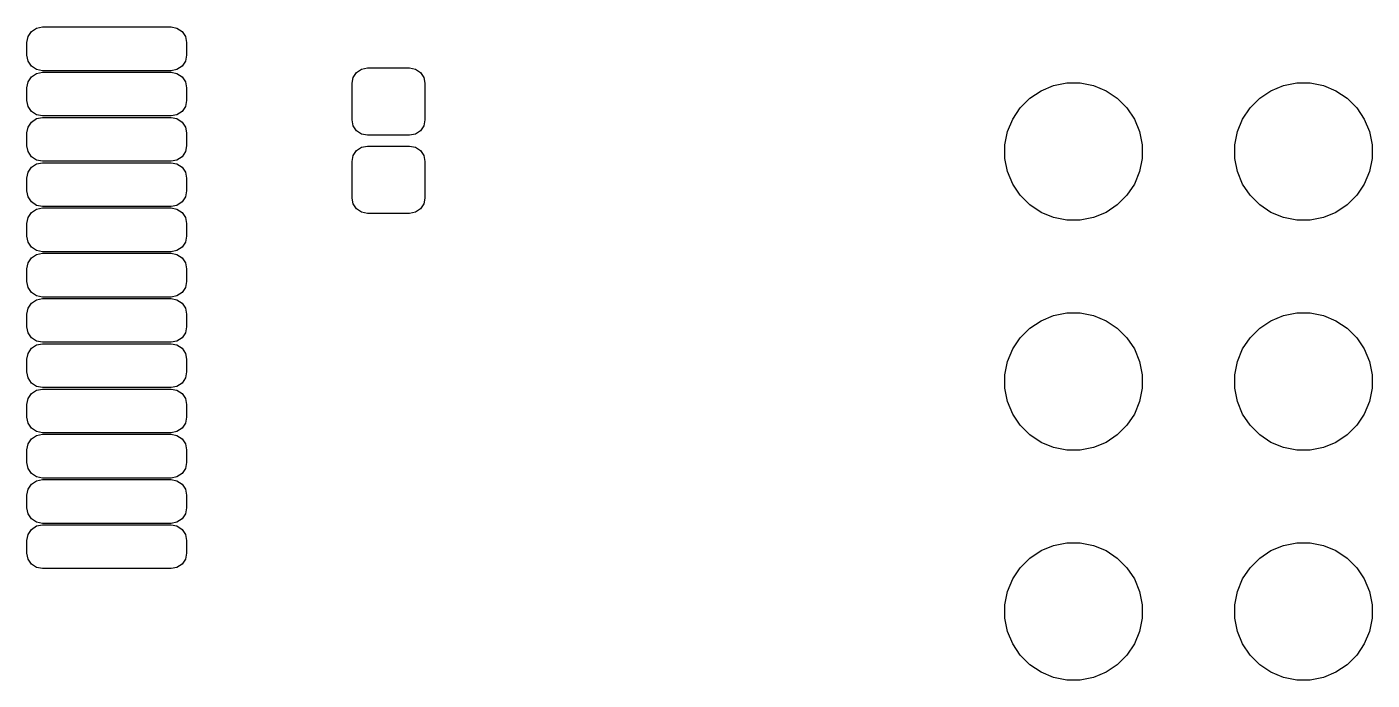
# Model space of a CAD drawing. Header units: inches. Extents: x 2.95 to 6.15, y -3.5 to -1.73.
# Drawn here: x 4.505 to 5.09, y -3.168 to -2.884 of the extents above; entities that cross this region are included whole.
import ezdxf

# ---------------------------------------------------------------- set-up
doc = ezdxf.new("R2010")
doc.units = ezdxf.units.IN
doc.header["$MEASUREMENT"] = 0
doc.layers.add('F.Mask', color=201, linetype='CONTINUOUS', true_color=0xd864ff)

msp = doc.modelspace()

# ---------------------------------------------------------------- linework, layer by layer
at = {"layer": 'F.Mask', "linetype": 'CONTINUOUS'}
for p, q in [((4.50742, -2.88557), (4.50961, -2.8841)), ((4.50961, -2.8841), (4.5122, -2.88358)), ((4.5122, -2.88358), (4.56811, -2.88358)), ((4.56811, -2.88358), (4.5707, -2.8841)), ((4.5707, -2.8841), (4.5729, -2.88557)), ((4.50543, -2.89035), (4.50595, -2.88776)), ((4.50595, -2.88776), (4.50742, -2.88557)), ((4.5729, -2.88557), (4.57437, -2.88776)), ((4.57437, -2.88776), (4.57488, -2.89035)), ((4.50543, -2.89587), (4.50543, -2.89035)), ((4.50595, -2.89846), (4.50543, -2.89587)), ((4.57488, -2.89587), (4.57437, -2.89846)), ((4.57488, -2.89035), (4.57488, -2.89587)), ((4.50742, -2.90065), (4.50595, -2.89846)), ((4.50961, -2.90212), (4.50742, -2.90065)), ((4.5729, -2.90065), (4.5707, -2.90212)), ((4.57437, -2.89846), (4.5729, -2.90065)), ((4.65097, -2.90193), (4.65352, -2.90142)), ((4.65352, -2.90142), (4.67183, -2.90142)), ((4.67183, -2.90142), (4.67438, -2.90193)), ((4.50543, -2.91004), (4.50595, -2.90745)), ((4.50595, -2.90745), (4.50742, -2.90525)), ((4.50742, -2.90525), (4.50961, -2.90378)), ((4.5122, -2.90264), (4.50961, -2.90212)), ((4.50961, -2.90378), (4.5122, -2.90327)), ((4.56811, -2.90264), (4.5122, -2.90264)), ((4.5122, -2.90327), (4.56811, -2.90327)), ((4.5707, -2.90212), (4.56811, -2.90264)), ((4.56811, -2.90327), (4.5707, -2.90378)), ((4.5707, -2.90378), (4.5729, -2.90525)), ((4.5729, -2.90525), (4.57437, -2.90745)), ((4.57437, -2.90745), (4.57488, -2.91004)), ((4.64685, -2.90809), (4.64736, -2.90554)), ((4.64736, -2.90554), (4.6488, -2.90337)), ((4.6488, -2.90337), (4.65097, -2.90193)), ((4.67438, -2.90193), (4.67655, -2.90337)), ((4.67655, -2.90337), (4.678, -2.90554)), ((4.678, -2.90554), (4.6785, -2.90809)), ((4.50543, -2.91555), (4.50543, -2.91004)), ((4.57488, -2.91004), (4.57488, -2.91555)), ((4.64685, -2.92404), (4.64685, -2.90809)), ((4.6785, -2.90809), (4.6785, -2.92404)), ((4.9416, -2.9146), (4.94649, -2.91134)), ((4.94649, -2.91134), (4.95192, -2.90909)), ((4.95192, -2.90909), (4.95769, -2.90794)), ((4.95769, -2.90794), (4.96357, -2.90794)), ((4.96357, -2.90794), (4.96934, -2.90909)), ((4.96934, -2.90909), (4.97477, -2.91134)), ((4.97477, -2.91134), (4.97966, -2.9146)), ((5.0416, -2.9146), (5.04649, -2.91134)), ((5.04649, -2.91134), (5.05192, -2.90909)), ((5.05192, -2.90909), (5.05769, -2.90794)), ((5.05769, -2.90794), (5.06357, -2.90794)), ((5.06357, -2.90794), (5.06934, -2.90909)), ((5.06934, -2.90909), (5.07477, -2.91134)), ((5.07477, -2.91134), (5.07966, -2.9146)), ((4.50595, -2.91814), (4.50543, -2.91555)), ((4.50742, -2.92034), (4.50595, -2.91814)), ((4.57437, -2.91814), (4.5729, -2.92034)), ((4.57488, -2.91555), (4.57437, -2.91814)), ((4.93417, -2.92365), (4.93744, -2.91876)), ((4.93744, -2.91876), (4.9416, -2.9146)), ((4.97966, -2.9146), (4.98382, -2.91876)), ((4.98382, -2.91876), (4.98709, -2.92365)), ((5.03417, -2.92365), (5.03744, -2.91876)), ((5.03744, -2.91876), (5.0416, -2.9146)), ((5.07966, -2.9146), (5.08382, -2.91876)), ((5.08382, -2.91876), (5.08709, -2.92365)), ((4.50595, -2.92713), (4.50742, -2.92494)), ((4.50961, -2.92181), (4.50742, -2.92034)), ((4.50742, -2.92494), (4.50961, -2.92347)), ((4.5122, -2.92232), (4.50961, -2.92181)), ((4.50961, -2.92347), (4.5122, -2.92295)), ((4.56811, -2.92232), (4.5122, -2.92232)), ((4.5122, -2.92295), (4.56811, -2.92295)), ((4.5707, -2.92181), (4.56811, -2.92232)), ((4.56811, -2.92295), (4.5707, -2.92347)), ((4.5729, -2.92034), (4.5707, -2.92181)), ((4.5707, -2.92347), (4.5729, -2.92494)), ((4.5729, -2.92494), (4.57437, -2.92713)), ((4.64736, -2.92659), (4.64685, -2.92404)), ((4.6785, -2.92404), (4.678, -2.92659)), ((4.93192, -2.92909), (4.93417, -2.92365)), ((4.98709, -2.92365), (4.98934, -2.92909)), ((5.03192, -2.92909), (5.03417, -2.92365)), ((5.08709, -2.92365), (5.08934, -2.92909)), ((4.50543, -2.92972), (4.50595, -2.92713)), ((4.50543, -2.93524), (4.50543, -2.92972)), ((4.57437, -2.92713), (4.57488, -2.92972)), ((4.57488, -2.92972), (4.57488, -2.93524)), ((4.6488, -2.92875), (4.64736, -2.92659)), ((4.65097, -2.9302), (4.6488, -2.92875)), ((4.65352, -2.93071), (4.65097, -2.9302)), ((4.67183, -2.93071), (4.65352, -2.93071)), ((4.67438, -2.9302), (4.67183, -2.93071)), ((4.67655, -2.92875), (4.67438, -2.9302)), ((4.678, -2.92659), (4.67655, -2.92875)), ((4.93077, -2.93485), (4.93192, -2.92909)), ((4.98934, -2.92909), (4.99049, -2.93485)), ((5.03077, -2.93485), (5.03192, -2.92909)), ((5.08934, -2.92909), (5.09049, -2.93485)), ((4.50595, -2.93783), (4.50543, -2.93524)), ((4.57488, -2.93524), (4.57437, -2.93783)), ((4.6488, -2.93739), (4.65097, -2.93594)), ((4.65097, -2.93594), (4.65352, -2.93543)), ((4.65352, -2.93543), (4.67183, -2.93543)), ((4.67183, -2.93543), (4.67438, -2.93594)), ((4.67438, -2.93594), (4.67655, -2.93739)), ((4.93077, -2.94074), (4.93077, -2.93485)), ((4.99049, -2.93485), (4.99049, -2.94074)), ((5.03077, -2.94074), (5.03077, -2.93485)), ((5.09049, -2.93485), (5.09049, -2.94074)), ((4.50742, -2.94002), (4.50595, -2.93783)), ((4.50961, -2.94149), (4.50742, -2.94002)), ((4.5122, -2.94201), (4.50961, -2.94149)), ((4.50961, -2.94315), (4.5122, -2.94264)), ((4.56811, -2.94201), (4.5122, -2.94201)), ((4.5122, -2.94264), (4.56811, -2.94264)), ((4.5707, -2.94149), (4.56811, -2.94201)), ((4.56811, -2.94264), (4.5707, -2.94315)), ((4.5729, -2.94002), (4.5707, -2.94149)), ((4.57437, -2.93783), (4.5729, -2.94002)), ((4.64685, -2.94211), (4.64736, -2.93955)), ((4.64685, -2.95805), (4.64685, -2.94211)), ((4.64736, -2.93955), (4.6488, -2.93739)), ((4.67655, -2.93739), (4.678, -2.93955)), ((4.678, -2.93955), (4.6785, -2.94211)), ((4.6785, -2.94211), (4.6785, -2.95805)), ((4.93192, -2.9465), (4.93077, -2.94074)), ((4.99049, -2.94074), (4.98934, -2.9465)), ((5.03192, -2.9465), (5.03077, -2.94074)), ((5.09049, -2.94074), (5.08934, -2.9465)), ((4.50543, -2.94941), (4.50595, -2.94682)), ((4.50595, -2.94682), (4.50742, -2.94462)), ((4.50742, -2.94462), (4.50961, -2.94315)), ((4.5707, -2.94315), (4.5729, -2.94462)), ((4.5729, -2.94462), (4.57437, -2.94682)), ((4.57437, -2.94682), (4.57488, -2.94941)), ((4.93417, -2.95194), (4.93192, -2.9465)), ((4.98934, -2.9465), (4.98709, -2.95194)), ((5.03417, -2.95194), (5.03192, -2.9465)), ((5.08934, -2.9465), (5.08709, -2.95194)), ((4.50543, -2.95492), (4.50543, -2.94941)), ((4.57488, -2.94941), (4.57488, -2.95492)), ((4.93744, -2.95683), (4.93417, -2.95194)), ((4.98709, -2.95194), (4.98382, -2.95683)), ((5.03744, -2.95683), (5.03417, -2.95194)), ((5.08709, -2.95194), (5.08382, -2.95683)), ((4.50595, -2.95751), (4.50543, -2.95492)), ((4.50742, -2.95971), (4.50595, -2.95751)), ((4.50961, -2.96118), (4.50742, -2.95971)), ((4.5729, -2.95971), (4.5707, -2.96118)), ((4.57437, -2.95751), (4.5729, -2.95971)), ((4.57488, -2.95492), (4.57437, -2.95751)), ((4.64736, -2.9606), (4.64685, -2.95805)), ((4.6785, -2.95805), (4.678, -2.9606)), ((4.9416, -2.96099), (4.93744, -2.95683)), ((4.98382, -2.95683), (4.97966, -2.96099)), ((5.0416, -2.96099), (5.03744, -2.95683)), ((5.08382, -2.95683), (5.07966, -2.96099)), ((4.50595, -2.9665), (4.50742, -2.96431)), ((4.50742, -2.96431), (4.50961, -2.96284)), ((4.5122, -2.96169), (4.50961, -2.96118)), ((4.50961, -2.96284), (4.5122, -2.96232)), ((4.56811, -2.96169), (4.5122, -2.96169)), ((4.5122, -2.96232), (4.56811, -2.96232)), ((4.5707, -2.96118), (4.56811, -2.96169)), ((4.56811, -2.96232), (4.5707, -2.96284)), ((4.5707, -2.96284), (4.5729, -2.96431)), ((4.5729, -2.96431), (4.57437, -2.9665)), ((4.6488, -2.96277), (4.64736, -2.9606)), ((4.65097, -2.96422), (4.6488, -2.96277)), ((4.65352, -2.96472), (4.65097, -2.96422)), ((4.67183, -2.96472), (4.65352, -2.96472)), ((4.67438, -2.96422), (4.67183, -2.96472)), ((4.67655, -2.96277), (4.67438, -2.96422)), ((4.678, -2.9606), (4.67655, -2.96277)), ((4.94649, -2.96425), (4.9416, -2.96099)), ((4.95192, -2.9665), (4.94649, -2.96425)), ((4.97477, -2.96425), (4.96934, -2.9665)), ((4.97966, -2.96099), (4.97477, -2.96425)), ((5.04649, -2.96425), (5.0416, -2.96099)), ((5.05192, -2.9665), (5.04649, -2.96425)), ((5.07477, -2.96425), (5.06934, -2.9665)), ((5.07966, -2.96099), (5.07477, -2.96425)), ((4.50543, -2.96909), (4.50595, -2.9665)), ((4.50543, -2.97461), (4.50543, -2.96909)), ((4.57437, -2.9665), (4.57488, -2.96909)), ((4.57488, -2.96909), (4.57488, -2.97461)), ((4.95769, -2.96765), (4.95192, -2.9665)), ((4.96357, -2.96765), (4.95769, -2.96765)), ((4.96934, -2.9665), (4.96357, -2.96765)), ((5.05769, -2.96765), (5.05192, -2.9665)), ((5.06357, -2.96765), (5.05769, -2.96765)), ((5.06934, -2.9665), (5.06357, -2.96765)), ((4.50595, -2.9772), (4.50543, -2.97461)), ((4.50742, -2.97939), (4.50595, -2.9772)), ((4.57437, -2.9772), (4.5729, -2.97939)), ((4.57488, -2.97461), (4.57437, -2.9772)), ((4.50961, -2.98086), (4.50742, -2.97939)), ((4.50742, -2.98399), (4.50961, -2.98252)), ((4.5122, -2.98138), (4.50961, -2.98086)), ((4.50961, -2.98252), (4.5122, -2.98201)), ((4.56811, -2.98138), (4.5122, -2.98138)), ((4.5122, -2.98201), (4.56811, -2.98201)), ((4.5707, -2.98086), (4.56811, -2.98138)), ((4.56811, -2.98201), (4.5707, -2.98252)), ((4.5729, -2.97939), (4.5707, -2.98086)), ((4.5707, -2.98252), (4.5729, -2.98399)), ((4.50543, -2.98878), (4.50595, -2.98619)), ((4.50543, -2.99429), (4.50543, -2.98878)), ((4.50595, -2.98619), (4.50742, -2.98399)), ((4.5729, -2.98399), (4.57437, -2.98619)), ((4.57437, -2.98619), (4.57488, -2.98878)), ((4.57488, -2.98878), (4.57488, -2.99429)), ((4.50595, -2.99688), (4.50543, -2.99429)), ((4.57488, -2.99429), (4.57437, -2.99688)), ((4.50742, -2.99908), (4.50595, -2.99688)), ((4.50961, -3.00055), (4.50742, -2.99908)), ((4.5122, -3.00106), (4.50961, -3.00055)), ((4.56811, -3.00106), (4.5122, -3.00106)), ((4.5707, -3.00055), (4.56811, -3.00106)), ((4.5729, -2.99908), (4.5707, -3.00055)), ((4.57437, -2.99688), (4.5729, -2.99908)), ((4.50543, -3.00846), (4.50595, -3.00587)), ((4.50595, -3.00587), (4.50742, -3.00368)), ((4.50742, -3.00368), (4.50961, -3.00221)), ((4.50961, -3.00221), (4.5122, -3.00169)), ((4.5122, -3.00169), (4.56811, -3.00169)), ((4.56811, -3.00169), (4.5707, -3.00221)), ((4.5707, -3.00221), (4.5729, -3.00368)), ((4.5729, -3.00368), (4.57437, -3.00587)), ((4.57437, -3.00587), (4.57488, -3.00846)), ((4.50543, -3.01398), (4.50543, -3.00846)), ((4.57488, -3.00846), (4.57488, -3.01398)), ((4.9416, -3.0146), (4.94649, -3.01134)), ((4.94649, -3.01134), (4.95192, -3.00909)), ((4.95192, -3.00909), (4.95769, -3.00794)), ((4.95769, -3.00794), (4.96357, -3.00794)), ((4.96357, -3.00794), (4.96934, -3.00909)), ((4.96934, -3.00909), (4.97477, -3.01134)), ((4.97477, -3.01134), (4.97966, -3.0146)), ((5.0416, -3.0146), (5.04649, -3.01134)), ((5.04649, -3.01134), (5.05192, -3.00909)), ((5.05192, -3.00909), (5.05769, -3.00794)), ((5.05769, -3.00794), (5.06357, -3.00794)), ((5.06357, -3.00794), (5.06934, -3.00909)), ((5.06934, -3.00909), (5.07477, -3.01134)), ((5.07477, -3.01134), (5.07966, -3.0146)), ((4.50595, -3.01657), (4.50543, -3.01398)), ((4.50742, -3.01876), (4.50595, -3.01657)), ((4.50961, -3.02023), (4.50742, -3.01876)), ((4.5729, -3.01876), (4.5707, -3.02023)), ((4.57437, -3.01657), (4.5729, -3.01876)), ((4.57488, -3.01398), (4.57437, -3.01657)), ((4.93417, -3.02365), (4.93744, -3.01876)), ((4.93744, -3.01876), (4.9416, -3.0146)), ((4.97966, -3.0146), (4.98382, -3.01876)), ((4.98382, -3.01876), (4.98709, -3.02365)), ((5.03417, -3.02365), (5.03744, -3.01876)), ((5.03744, -3.01876), (5.0416, -3.0146)), ((5.07966, -3.0146), (5.08382, -3.01876)), ((5.08382, -3.01876), (5.08709, -3.02365)), ((4.50595, -3.02556), (4.50742, -3.02336)), ((4.50742, -3.02336), (4.50961, -3.02189)), ((4.5122, -3.02075), (4.50961, -3.02023)), ((4.50961, -3.02189), (4.5122, -3.02138)), ((4.56811, -3.02075), (4.5122, -3.02075)), ((4.5122, -3.02138), (4.56811, -3.02138)), ((4.5707, -3.02023), (4.56811, -3.02075)), ((4.56811, -3.02138), (4.5707, -3.02189)), ((4.5707, -3.02189), (4.5729, -3.02336)), ((4.5729, -3.02336), (4.57437, -3.02556)), ((4.93192, -3.02909), (4.93417, -3.02365)), ((4.98709, -3.02365), (4.98934, -3.02909)), ((5.03192, -3.02909), (5.03417, -3.02365)), ((5.08709, -3.02365), (5.08934, -3.02909)), ((4.50543, -3.02815), (4.50595, -3.02556)), ((4.50543, -3.03366), (4.50543, -3.02815)), ((4.57437, -3.02556), (4.57488, -3.02815)), ((4.57488, -3.02815), (4.57488, -3.03366)), ((4.93077, -3.03485), (4.93192, -3.02909)), ((4.98934, -3.02909), (4.99049, -3.03485)), ((5.03077, -3.03485), (5.03192, -3.02909)), ((5.08934, -3.02909), (5.09049, -3.03485)), ((4.50595, -3.03625), (4.50543, -3.03366)), ((4.50742, -3.03845), (4.50595, -3.03625)), ((4.57437, -3.03625), (4.5729, -3.03845)), ((4.57488, -3.03366), (4.57437, -3.03625)), ((4.93077, -3.04074), (4.93077, -3.03485)), ((4.99049, -3.03485), (4.99049, -3.04074)), ((5.03077, -3.04074), (5.03077, -3.03485)), ((5.09049, -3.03485), (5.09049, -3.04074)), ((4.50961, -3.03992), (4.50742, -3.03845)), ((4.50742, -3.04305), (4.50961, -3.04158)), ((4.5122, -3.04043), (4.50961, -3.03992)), ((4.50961, -3.04158), (4.5122, -3.04106)), ((4.56811, -3.04043), (4.5122, -3.04043)), ((4.5122, -3.04106), (4.56811, -3.04106)), ((4.5707, -3.03992), (4.56811, -3.04043)), ((4.56811, -3.04106), (4.5707, -3.04158)), ((4.5729, -3.03845), (4.5707, -3.03992)), ((4.5707, -3.04158), (4.5729, -3.04305)), ((4.93192, -3.0465), (4.93077, -3.04074)), ((4.99049, -3.04074), (4.98934, -3.0465)), ((5.03192, -3.0465), (5.03077, -3.04074)), ((5.09049, -3.04074), (5.08934, -3.0465)), ((4.50543, -3.04783), (4.50595, -3.04524)), ((4.50543, -3.05335), (4.50543, -3.04783)), ((4.50595, -3.04524), (4.50742, -3.04305)), ((4.5729, -3.04305), (4.57437, -3.04524)), ((4.57437, -3.04524), (4.57488, -3.04783)), ((4.57488, -3.04783), (4.57488, -3.05335)), ((4.93417, -3.05194), (4.93192, -3.0465)), ((4.98934, -3.0465), (4.98709, -3.05194)), ((5.03417, -3.05194), (5.03192, -3.0465)), ((5.08934, -3.0465), (5.08709, -3.05194)), ((4.50595, -3.05594), (4.50543, -3.05335)), ((4.57488, -3.05335), (4.57437, -3.05594)), ((4.93744, -3.05683), (4.93417, -3.05194)), ((4.98709, -3.05194), (4.98382, -3.05683)), ((5.03744, -3.05683), (5.03417, -3.05194)), ((5.08709, -3.05194), (5.08382, -3.05683)), ((4.50742, -3.05813), (4.50595, -3.05594)), ((4.50961, -3.0596), (4.50742, -3.05813)), ((4.5122, -3.06012), (4.50961, -3.0596)), ((4.5707, -3.0596), (4.56811, -3.06012)), ((4.5729, -3.05813), (4.5707, -3.0596)), ((4.57437, -3.05594), (4.5729, -3.05813)), ((4.9416, -3.06099), (4.93744, -3.05683)), ((4.98382, -3.05683), (4.97966, -3.06099)), ((5.0416, -3.06099), (5.03744, -3.05683)), ((5.08382, -3.05683), (5.07966, -3.06099)), ((4.50543, -3.06752), (4.50595, -3.06493)), ((4.50595, -3.06493), (4.50742, -3.06273)), ((4.50742, -3.06273), (4.50961, -3.06126)), ((4.50961, -3.06126), (4.5122, -3.06075)), ((4.56811, -3.06012), (4.5122, -3.06012)), ((4.5122, -3.06075), (4.56811, -3.06075)), ((4.56811, -3.06075), (4.5707, -3.06126)), ((4.5707, -3.06126), (4.5729, -3.06273)), ((4.5729, -3.06273), (4.57437, -3.06493)), ((4.57437, -3.06493), (4.57488, -3.06752)), ((4.94649, -3.06425), (4.9416, -3.06099)), ((4.95192, -3.0665), (4.94649, -3.06425)), ((4.97477, -3.06425), (4.96934, -3.0665)), ((4.97966, -3.06099), (4.97477, -3.06425)), ((5.04649, -3.06425), (5.0416, -3.06099)), ((5.05192, -3.0665), (5.04649, -3.06425)), ((5.07477, -3.06425), (5.06934, -3.0665)), ((5.07966, -3.06099), (5.07477, -3.06425)), ((4.50543, -3.07303), (4.50543, -3.06752)), ((4.57488, -3.06752), (4.57488, -3.07303)), ((4.95769, -3.06765), (4.95192, -3.0665)), ((4.96357, -3.06765), (4.95769, -3.06765)), ((4.96934, -3.0665), (4.96357, -3.06765)), ((5.05769, -3.06765), (5.05192, -3.0665)), ((5.06357, -3.06765), (5.05769, -3.06765)), ((5.06934, -3.0665), (5.06357, -3.06765)), ((4.50595, -3.07562), (4.50543, -3.07303)), ((4.50742, -3.07782), (4.50595, -3.07562)), ((4.57437, -3.07562), (4.5729, -3.07782)), ((4.57488, -3.07303), (4.57437, -3.07562)), ((4.50595, -3.08461), (4.50742, -3.08242)), ((4.50961, -3.07929), (4.50742, -3.07782)), ((4.50742, -3.08242), (4.50961, -3.08095)), ((4.5122, -3.0798), (4.50961, -3.07929)), ((4.50961, -3.08095), (4.5122, -3.08043)), ((4.56811, -3.0798), (4.5122, -3.0798)), ((4.5122, -3.08043), (4.56811, -3.08043)), ((4.5707, -3.07929), (4.56811, -3.0798)), ((4.56811, -3.08043), (4.5707, -3.08095)), ((4.5729, -3.07782), (4.5707, -3.07929)), ((4.5707, -3.08095), (4.5729, -3.08242)), ((4.5729, -3.08242), (4.57437, -3.08461)), ((4.50543, -3.0872), (4.50595, -3.08461)), ((4.50543, -3.09272), (4.50543, -3.0872)), ((4.57437, -3.08461), (4.57488, -3.0872)), ((4.57488, -3.0872), (4.57488, -3.09272)), ((4.50595, -3.09531), (4.50543, -3.09272)), ((4.57488, -3.09272), (4.57437, -3.09531)), ((4.50742, -3.0975), (4.50595, -3.09531)), ((4.50961, -3.09897), (4.50742, -3.0975)), ((4.50742, -3.1021), (4.50961, -3.10063)), ((4.5122, -3.09949), (4.50961, -3.09897)), ((4.50961, -3.10063), (4.5122, -3.10012)), ((4.56811, -3.09949), (4.5122, -3.09949)), ((4.5122, -3.10012), (4.56811, -3.10012)), ((4.5707, -3.09897), (4.56811, -3.09949)), ((4.56811, -3.10012), (4.5707, -3.10063)), ((4.5729, -3.0975), (4.5707, -3.09897)), ((4.5707, -3.10063), (4.5729, -3.1021)), ((4.57437, -3.09531), (4.5729, -3.0975)), ((4.50543, -3.10689), (4.50595, -3.1043)), ((4.50595, -3.1043), (4.50742, -3.1021)), ((4.5729, -3.1021), (4.57437, -3.1043)), ((4.57437, -3.1043), (4.57488, -3.10689)), ((4.50543, -3.1124), (4.50543, -3.10689)), ((4.50595, -3.11499), (4.50543, -3.1124)), ((4.57488, -3.1124), (4.57437, -3.11499)), ((4.57488, -3.10689), (4.57488, -3.1124)), ((4.9416, -3.1146), (4.94649, -3.11134)), ((4.94649, -3.11134), (4.95192, -3.10909)), ((4.95192, -3.10909), (4.95769, -3.10794)), ((4.95769, -3.10794), (4.96357, -3.10794)), ((4.96357, -3.10794), (4.96934, -3.10909)), ((4.96934, -3.10909), (4.97477, -3.11134)), ((4.97477, -3.11134), (4.97966, -3.1146)), ((5.0416, -3.1146), (5.04649, -3.11134)), ((5.04649, -3.11134), (5.05192, -3.10909)), ((5.05192, -3.10909), (5.05769, -3.10794)), ((5.05769, -3.10794), (5.06357, -3.10794)), ((5.06357, -3.10794), (5.06934, -3.10909)), ((5.06934, -3.10909), (5.07477, -3.11134)), ((5.07477, -3.11134), (5.07966, -3.1146)), ((4.50742, -3.11719), (4.50595, -3.11499)), ((4.50961, -3.11866), (4.50742, -3.11719)), ((4.5729, -3.11719), (4.5707, -3.11866)), ((4.57437, -3.11499), (4.5729, -3.11719)), ((4.93744, -3.11876), (4.9416, -3.1146)), ((4.97966, -3.1146), (4.98382, -3.11876)), ((5.03744, -3.11876), (5.0416, -3.1146)), ((5.07966, -3.1146), (5.08382, -3.11876)), ((4.5122, -3.11917), (4.50961, -3.11866)), ((4.56811, -3.11917), (4.5122, -3.11917)), ((4.5707, -3.11866), (4.56811, -3.11917)), ((4.93192, -3.12909), (4.93417, -3.12365)), ((4.93417, -3.12365), (4.93744, -3.11876)), ((4.98382, -3.11876), (4.98709, -3.12365)), ((4.98709, -3.12365), (4.98934, -3.12909)), ((5.03192, -3.12909), (5.03417, -3.12365)), ((5.03417, -3.12365), (5.03744, -3.11876)), ((5.08382, -3.11876), (5.08709, -3.12365)), ((5.08709, -3.12365), (5.08934, -3.12909)), ((4.93077, -3.13485), (4.93192, -3.12909)), ((4.98934, -3.12909), (4.99049, -3.13485)), ((5.03077, -3.13485), (5.03192, -3.12909)), ((5.08934, -3.12909), (5.09049, -3.13485)), ((4.93077, -3.14074), (4.93077, -3.13485)), ((4.99049, -3.13485), (4.99049, -3.14074)), ((5.03077, -3.14074), (5.03077, -3.13485)), ((5.09049, -3.13485), (5.09049, -3.14074)), ((4.93192, -3.1465), (4.93077, -3.14074)), ((4.99049, -3.14074), (4.98934, -3.1465)), ((5.03192, -3.1465), (5.03077, -3.14074)), ((5.09049, -3.14074), (5.08934, -3.1465)), ((4.93417, -3.15194), (4.93192, -3.1465)), ((4.98934, -3.1465), (4.98709, -3.15194)), ((5.03417, -3.15194), (5.03192, -3.1465)), ((5.08934, -3.1465), (5.08709, -3.15194)), ((4.93744, -3.15683), (4.93417, -3.15194)), ((4.98709, -3.15194), (4.98382, -3.15683)), ((5.03744, -3.15683), (5.03417, -3.15194)), ((5.08709, -3.15194), (5.08382, -3.15683)), ((4.9416, -3.16099), (4.93744, -3.15683)), ((4.98382, -3.15683), (4.97966, -3.16099)), ((5.0416, -3.16099), (5.03744, -3.15683)), ((5.08382, -3.15683), (5.07966, -3.16099)), ((4.94649, -3.16425), (4.9416, -3.16099)), ((4.95192, -3.1665), (4.94649, -3.16425)), ((4.97477, -3.16425), (4.96934, -3.1665)), ((4.97966, -3.16099), (4.97477, -3.16425)), ((5.04649, -3.16425), (5.0416, -3.16099)), ((5.05192, -3.1665), (5.04649, -3.16425)), ((5.07477, -3.16425), (5.06934, -3.1665)), ((5.07966, -3.16099), (5.07477, -3.16425)), ((4.95769, -3.16765), (4.95192, -3.1665)), ((4.96357, -3.16765), (4.95769, -3.16765)), ((4.96934, -3.1665), (4.96357, -3.16765)), ((5.05769, -3.16765), (5.05192, -3.1665)), ((5.06357, -3.16765), (5.05769, -3.16765)), ((5.06934, -3.1665), (5.06357, -3.16765))]:
    msp.add_line(p, q, dxfattribs=at)

doc.saveas('drawing.dxf')
